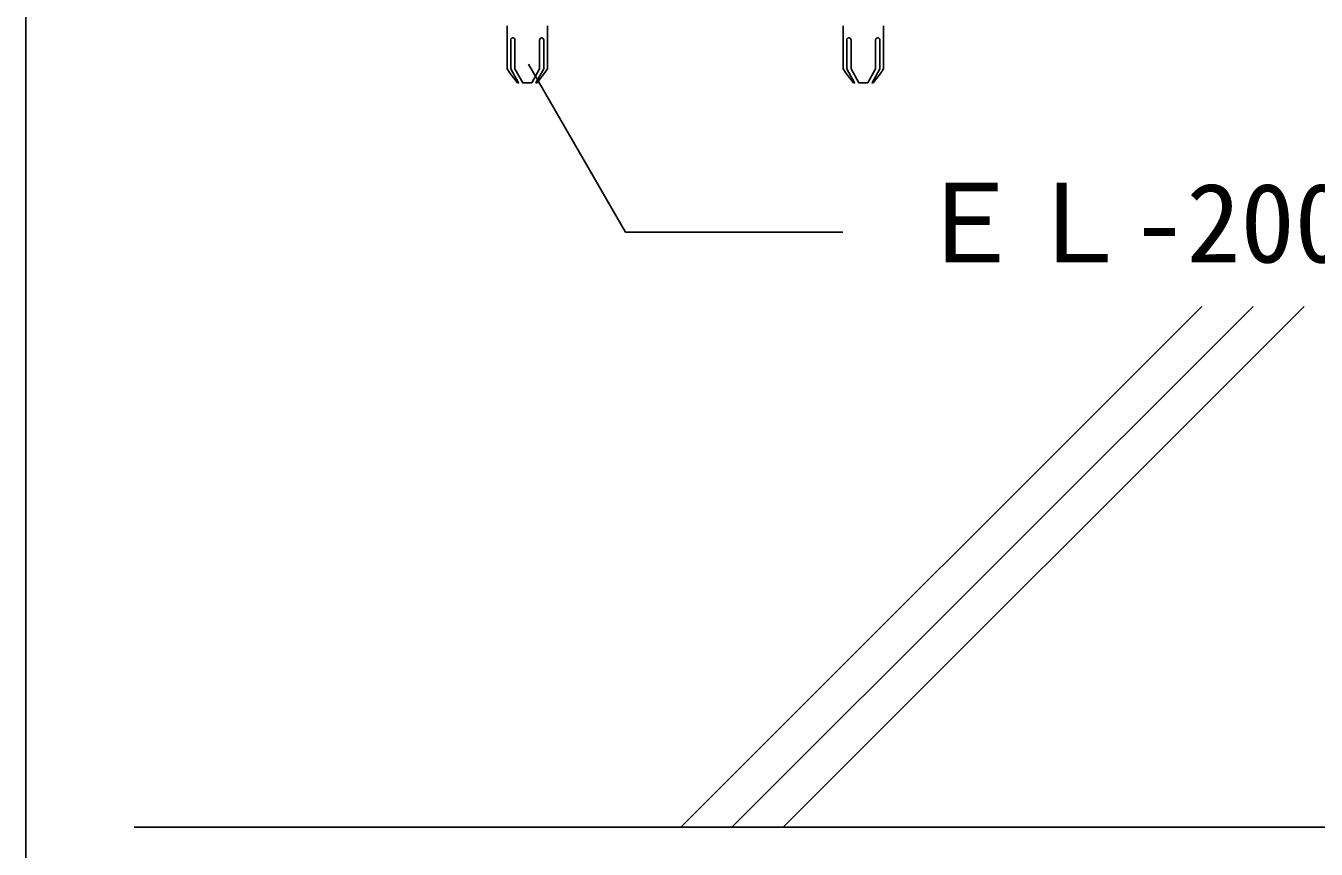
# Model space of a CAD drawing. Units: millimetres, scale not verified. Extents: x -457 to 343, y -620 to 610.
# Drawn here: x -457.1 to -278.7, y 127 to 241 of the extents above; entities that cross this region are included whole.
import ezdxf
from ezdxf.enums import TextEntityAlignment as Align

# ---------------------------------------------------------------- set-up
doc = ezdxf.new("R2010")
doc.units = ezdxf.units.MM
doc.header["$LTSCALE"] = 5
for name, color, linetype in [('2-3', 3, 'Continuous'), ('2-7_ビス', 7, 'Continuous'), ('2-A_moji', 7, 'Continuous'), ('2-E_con他', 4, 'Continuous'), ('F-7', 1, 'Continuous')]:
    doc.layers.add(name, color=color, linetype=linetype)
doc.styles.add('ＭＳ ゴシック', font='')
doc.styles.get('ＭＳ ゴシック').set_extended_font_data('MS Gothic')

msp = doc.modelspace()

# ---------------------------------------------------------------- linework, layer by layer
at = {"layer": '2-3'}
msp.add_line((-185.402, 130.07), (-442.107, 130.07), dxfattribs=at)
at = {"layer": '2-7_ビス'}
for points in [[(-390.562, 240.986), (-390.562, 235.036), (-390.122, 234.384), (-389.119, 233.07), (-388.969, 233.07), (-390.055, 235.036), (-390.055, 239.007)], [(-390.562, 240.986), (-390.562, 235.036), (-390.122, 234.384), (-389.119, 233.07), (-388.969, 233.07), (-390.054, 235.036), (-390.054, 239.007)], [(-384.976, 240.986), (-384.976, 235.036), (-385.416, 234.384), (-386.419, 233.07), (-386.568, 233.07), (-385.483, 235.036), (-385.483, 239.007)], [(-384.976, 240.986), (-384.976, 235.036), (-385.416, 234.384), (-386.419, 233.07), (-386.568, 233.07), (-385.483, 235.036), (-385.483, 239.007)], [(-344.096, 240.986), (-344.096, 235.036), (-343.655, 234.384), (-342.652, 233.07), (-342.503, 233.07), (-343.588, 235.036), (-343.588, 239.007)], [(-338.509, 240.986), (-338.509, 235.036), (-338.95, 234.384), (-339.952, 233.07), (-340.102, 233.07), (-339.017, 235.036), (-339.017, 239.007)], [(-389.471, 239.007), (-389.471, 235.036), (-388.386, 233.07), (-387.769, 233.07)], [(-389.471, 239.007), (-389.471, 235.036), (-388.386, 233.07), (-387.769, 233.07)], [(-386.066, 239.007), (-386.066, 235.036), (-387.152, 233.07), (-387.769, 233.07)], [(-386.066, 239.007), (-386.066, 235.036), (-387.152, 233.07), (-387.769, 233.07)], [(-343.005, 239.007), (-343.005, 235.036), (-341.92, 233.07), (-341.302, 233.07)], [(-339.6, 239.007), (-339.6, 235.036), (-340.685, 233.07), (-341.302, 233.07)]]:
    msp.add_lwpolyline(points, dxfattribs=at)
for centre, start_param, end_param in [((-389.763, 238.997), 1.5390306, 4.6806232), ((-389.763, 238.997), 1.5390306, 4.6806232), ((-385.775, 238.997), 1.6025621, 4.7441547), ((-385.775, 238.997), 1.6025621, 4.7441547), ((-343.296, 238.997), 1.5390306, 4.6806232), ((-339.308, 238.997), 1.6025621, 4.7441547)]:
    msp.add_ellipse(centre, major_axis=(0, -0.321), ratio=0.909574, start_param=start_param, end_param=end_param, dxfattribs=at)
at = {"layer": '2-A_moji'}
for p in [(-387.606, 235.664), (-344.118, 212.43)]:
    msp.add_line(p, (-374.191, 212.43), dxfattribs=at)
at = {"layer": '2-E_con他'}
for p, q in [((-366.537, 130.07), (-294.476, 202.13)), ((-359.465, 130.07), (-287.405, 202.13)), ((-352.394, 130.07), (-280.334, 202.13))]:
    msp.add_line(p, q, dxfattribs=at)
at = {"layer": 'F-7'}
msp.add_line((-457.107, 610.07), (-457.107, 20.07), dxfattribs=at)

# ---------------------------------------------------------------- texts
at = {"layer": '2-A_moji', "style": 'ＭＳ ゴシック'}
msp.add_text('ＥＬ-2001注入', height=11, dxfattribs=at).set_placement((-334.118, 204.93), align=Align.BOTTOM_LEFT)

doc.saveas('drawing.dxf')
